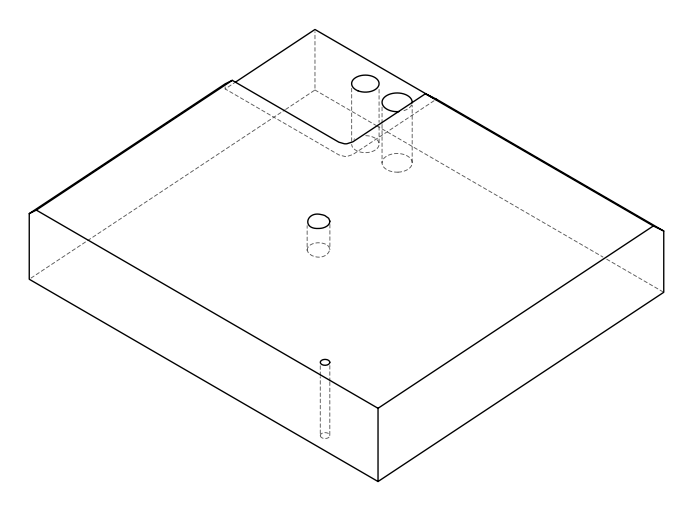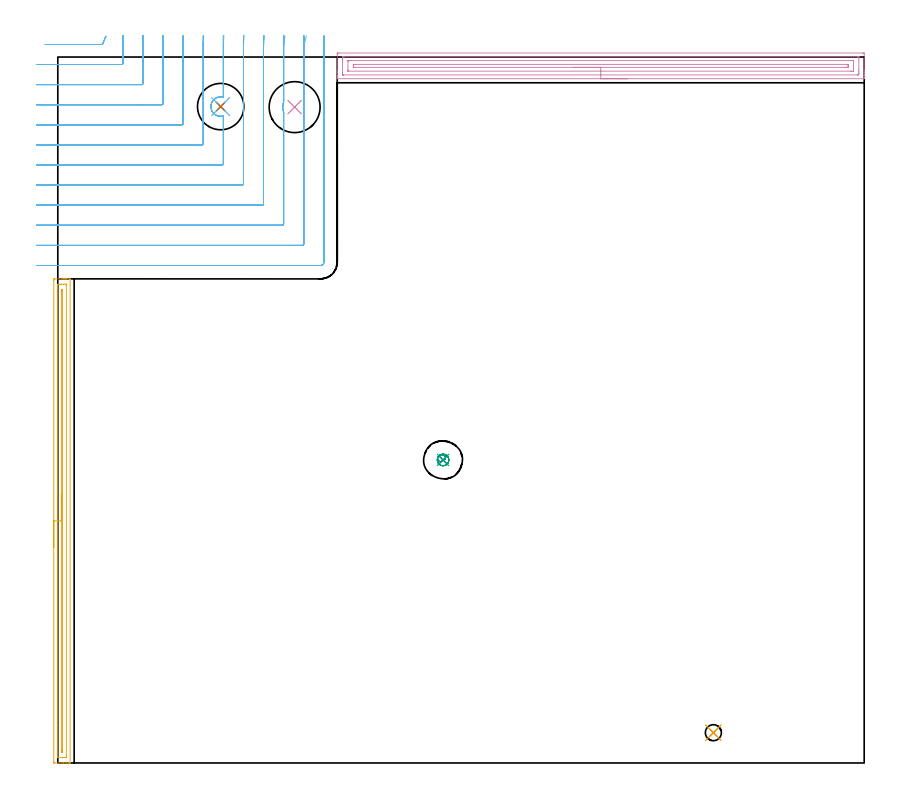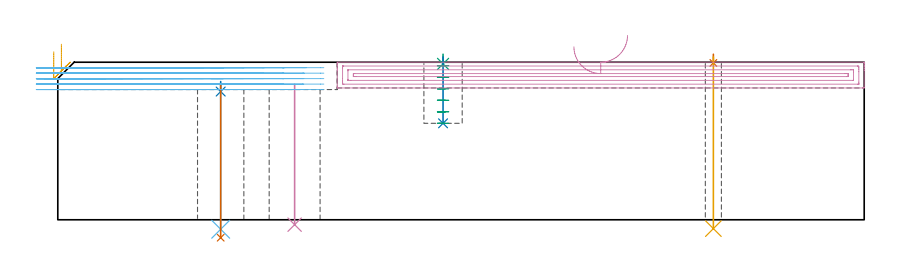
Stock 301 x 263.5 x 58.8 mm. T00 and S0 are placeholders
(PLAN: 12 operations, 8 tool changes, 27.4 min)
(1 SPOT_DRILL | STEP1HOLE_1 | NXT0321_9005460120000 | 0.03 min | 1 mm3)
(2 SPOT_DRILL_1 | STEP1HOLE_2 | NXT0321_9005460120000 | 0.03 min | 1119 mm3)
(3 SPOT_DRILL_2 | STEP1POCKET | NXT0321_9005460120000 | 0.03 min | 31 mm3)
(4 INDEXABLE_INSERT_DRILL_THROUGH_HOLE_FROM_SOLID | STEP1HOLE | NXT0302_009 | 0.21 min | 16649 mm3)
(5 DRILL_THROUGH_HOLE_INTO_CENTER | STEP1HOLE_1 | UGT0301_455 | 0.26 min | 1652 mm3)
(6 DRILL_THROUGH_HOLE_INTO_CENTER_1 | STEP1HOLE_2 | NXT0301_083 | 0.22 min | 4830 mm3)
(7 DRILL_TO_ENLARGE_THROUGH_HOLE | STEP1HOLE_2 | UGT0301_244 | 0.23 min | 7897 mm3)
(8 DRILL_BLIND_HOLE_INTO_CENTER | STEP1POCKET | NXT0301_128 | 0.1 min | 2450 mm3)
(9 MILL_ROUGH_BLIND_HOLE_CONTOUR | STEP1POCKET | NXT0201_013 | Spiral | 0.54 min | 1208 mm3)
(10 AREA_MILL | FG_CHAMFER_SURFACE | UGT0205_001 | 6.49 min | 9327 mm3)
(11 AREA_MILL_1 | FG_CHAMFER_SURFACE_1 | UGT0205_001 | 4.49 min | 3439 mm3)
(12 MILL_CORNER_NOTCH_RECTANGULAR | CORNER_NOTCH_RECTANGULAR | NXT0201_013 | Follow Part, ap 2.5, ae 75% | 14.74 min | 82384 mm3)
(TOOL NXT0321_9005460120000 | NC Spot Drill, 142deg, 12mm, Carbide, Uncoated | D12 PA142 FL30 Z2)
(TOOL NXT0302_009 | Index. Insert Drill 19mm [880-D1900L25-05] | D19 PA176 FL95 Z2)
(TOOL UGT0301_455 | Carbide Drill 6.0 mm | D6 PA118 FL63 Z2)
(TOOL NXT0301_083 | Carbide Drill 11.2mm [860.1-1120-056A1-MM 2214] | D11.2 PA140 FL72 Z2)
(TOOL UGT0301_244 | Twist Drill 17.3 mm | D17.3 PA118 FL130 Z2)
(TOOL NXT0301_128 | Carbide Drill 12mm [861.1-1200-036A1-GP GC34] | D12 PA150 FL37.4 Z2)
(TOOL NXT0201_013 | ENDMILL 10mm | D10 FL30 Z4)
(TOOL UGT0205_001 | Chamfer Mill 20 x 3 x 45 deg. | D20 FL50 Z2)
(OP 1 SPOT_DRILL)
G17 G21 G94 G90
T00 M6
G54
G17 G0 G90 X244.7 Y11.3 S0 M3
G43 Z68.8 H0
G94 G81 G98 Z58.542 F250. R61.8
G80
M5
M2
(OP 2 SPOT_DRILL_1)
G17 G21 G94 G90
T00 M6
G54
G17 G0 G90 X60.8 Y245. S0 M3
G43 Z68.8 H0
G94 G81 G98 Z47.855 F250. R51.6
G80
M5
M2
(OP 3 SPOT_DRILL_2)
G17 G21 G94 G90
T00 M6
G54
G17 G0 G90 X143.8 Y113.1 S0 M3
G43 Z68.8 H0
G94 G81 G98 Z58.185 F250. R61.8
G80
M5
M2
(OP 4 INDEXABLE_INSERT_DRILL_THROUGH_HOLE_FROM_SOLID)
G17 G21 G94 G90
T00 M6
G54
G17 G0 G90 X88.4 Y244.8 S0 M3
G43 Z68.8 H1
G94 G81 G98 Z-1.832 F250. R50.6
G80
M5
M2
(OP 5 DRILL_THROUGH_HOLE_INTO_CENTER)
G17 G21 G94 G90
T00 M6
G54
G17 G0 G90 X244.7 Y11.3 S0 M3
G43 Z68.8 H0
G94 G73 G98 Z-3.303 F250. Q5.646 R60.8
G80
M5
M2
(OP 6 DRILL_THROUGH_HOLE_INTO_CENTER_1)
G17 G21 G94 G90
T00 M6
G54
G17 G0 G90 X60.8 Y245. S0 M3
G43 Z68.8 H1
G94 G73 G98 Z-3.538 F250. Q10.428 R50.6
G80
M5
M2
(OP 7 DRILL_TO_ENLARGE_THROUGH_HOLE)
G17 G21 G94 G90
T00 M6
G54
G17 G0 G90 X60.8 Y245. S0 M3
G43 Z68.8 H0
G94 G73 G98 Z-6.697 F250. Q13.824 R50.6
G80
M5
M2
(OP 8 DRILL_BLIND_HOLE_INTO_CENTER)
G17 G21 G94 G90
T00 M6
G54
G17 G0 G90 X143.8 Y113.1 S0 M3
G43 Z68.8 H1
G94 G81 G98 Z36. F250. R60.8
G80
M5
M2
(OP 9 MILL_ROUGH_BLIND_HOLE_CONTOUR)
G17 G21 G94 G90
T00 M6
G54
G17 G0 G90 X143.8 Y113.1 S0 M3
G43 Z68.8 H0
Z57.5
G94 G3 X144.193 Y114.857 R0.923 F250.
X141.855 Y114.015 R1.757
X142.885 Y111.155 R2.15
X141.855 Y114.015 R-2.15
X142.37 Y112.585 R1.075
X143.8 Y113.1 R1.075
G0 Z53.2
G3 X144.193 Y114.857 R0.923
X141.855 Y114.015 R1.757
X142.885 Y111.155 R2.15
X141.855 Y114.015 R-2.15
X142.37 Y112.585 R1.075
X143.8 Y113.1 R1.075
G0 Z48.9
G3 X144.193 Y114.857 R0.923
X141.855 Y114.015 R1.757
X142.885 Y111.155 R2.15
X141.855 Y114.015 R-2.15
X142.37 Y112.585 R1.075
X143.8 Y113.1 R1.075
G0 Z44.6
G3 X144.193 Y114.857 R0.923
X141.855 Y114.015 R1.757
X142.885 Y111.155 R2.15
X141.855 Y114.015 R-2.15
X142.37 Y112.585 R1.075
X143.8 Y113.1 R1.075
G0 Z40.3
G3 X144.193 Y114.857 R0.923
X141.855 Y114.015 R1.757
X142.885 Y111.155 R2.15
X141.855 Y114.015 R-2.15
X142.37 Y112.585 R1.075
X143.8 Y113.1 R1.075
G0 Z36.
G3 X144.193 Y114.857 R0.923
X141.855 Y114.015 R1.757
X142.885 Y111.155 R2.15
X141.855 Y114.015 R-2.15
X142.37 Y112.585 R1.075
X143.8 Y113.1 R1.075
G0 Z68.8
M5
M2
(OP 10 AREA_MILL)
G17 G21 G94 G90
T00 M6
G54
G17 G0 G90 X212.65 Y255.4 S1061 M3
G43 Z68.8 H0
G94 G1 X212.612 Z67.928 F250.
X212.498 Z67.063
X212.309 Z66.212
X212.047 Z65.38
X211.713 Z64.574
X211.31 Z63.8
X210.842 Z63.064
X210.31 Z62.372
X209.721 Z61.729
X209.078 Z61.14
X208.386 Z60.608
X207.65 Z60.14
X206.876 Z59.737
X206.07 Z59.403
X205.238 Z59.141
X204.386 Z58.952
X203.522 Z58.838
X202.65 Z58.8
X104.461
X104.31 Y255.402 Z58.788
X104.303 Y255.545 Z58.647
X104.3 Y255.695 Z58.504
Y256.051 Z58.149
Y256.687 Z57.508
Y257.883 Z56.314
Y258.443 Z55.751
Y264.592 Z49.605
X104.303 Y264.875 Z49.322
X104.31 Y264.992 Z49.205
X104.429 Y264.999 Z49.199
X104.908 Y265. Z49.2
X300.392
X300.875 Y264.995 Z49.203
X300.99 Y264.992 Z49.206
X301. Y264.872 Z49.325
Y258.443 Z55.751
Y257.883 Z56.314
Y257.565 Z56.631
Y257.004 Z57.192
Y256.687 Z57.508
Y256.051 Z58.149
Y255.695 Z58.504
X300.997 Y255.545 Z58.647
X300.99 Y255.402 Z58.788
X300.838 Y255.4 Z58.8
X202.65
Y256.814 Z57.386
X106.693 Y256.815 Z57.385
X106.562
X106.339 Y256.82 Z57.38
X106.317 Y256.821 Z57.379
X106.31 Y256.832 Z57.368
X106.304 Y256.861 Z57.339
X106.302 Y256.89 Z57.31
X106.3 Y257.073 Z57.127
Y257.565 Z56.635
Y261.465 Z52.735
Y262.343 Z51.857
X106.302 Y262.835 Z51.365
X106.306 Y263.216 Z50.984
X106.321 Y263.579 Z50.621
X106.693 Y263.584 Z50.616
X106.824 Y263.585 Z50.615
X298.607
X298.738
X298.961 Y263.58 Z50.62
X298.983 Y263.579 Z50.621
X298.99 Y263.568 Z50.632
X298.996 Y263.539 Z50.661
X298.998 Y263.51 Z50.69
X299. Y263.327 Z50.873
Y262.835 Z51.365
Y258.935 Z55.265
Y258.057 Z56.143
X298.998 Y257.565 Z56.635
X298.994 Y257.184 Z57.016
X298.979 Y256.821 Z57.379
X298.607 Y256.816 Z57.384
X298.476 Y256.815 Z57.385
X202.65 Y256.814 Z57.386
Y258.228 Z55.972
X108.478 Y258.229 Z55.971
X108.406 Y258.23 Z55.97
X108.348 Y258.232 Z55.968
X108.317 Y258.235 Z55.965
X108.31 Y258.269 Z55.931
X108.304 Y258.443 Z55.757
X108.301 Y258.618 Z55.582
X108.3 Y261.782 Z52.418
X108.303 Y261.957 Z52.243
X108.308 Y262.125 Z52.075
X108.322 Y262.165 Z52.035
X108.37 Y262.167 Z52.033
X108.478 Y262.169 Z52.031
X109.153 Y262.171 Z52.029
X109.371 Y262.172 Z52.028
X296.822 Y262.171 Z52.029
X296.894 Y262.17 Z52.03
X296.952 Y262.168 Z52.032
X296.983 Y262.165 Z52.035
X296.99 Y262.131 Z52.069
X296.996 Y261.957 Z52.243
X296.999 Y261.782 Z52.418
X297. Y259.146 Z55.054
X296.995 Y258.443 Z55.757
X296.992 Y258.275 Z55.925
X296.978 Y258.235 Z55.965
X296.93 Y258.233 Z55.967
X296.822 Y258.231 Z55.969
X296.147 Y258.229 Z55.971
X295.929 Y258.228 Z55.972
X202.65
Y259.643 Z54.557
X110.83
X110.43 Y259.645 Z54.555
X110.349 Y259.647 Z54.553
X110.318 Y259.649 Z54.551
X110.31 Y259.682 Z54.518
X110.307 Y259.778 Z54.422
X110.3 Y260.164 Z54.036
Y260.2 Z54.
X110.304 Y260.621 Z53.579
X110.308 Y260.726 Z53.474
X110.31 Y260.747 Z53.453
X110.334 Y260.75 Z53.45
X110.401 Y260.753 Z53.447
X110.591 Y260.756 Z53.444
X111.156 Y260.757 Z53.443
X111.482
X294.47
X294.87 Y260.755 Z53.445
X294.951 Y260.753 Z53.447
X294.982 Y260.751 Z53.449
X294.99 Y260.718 Z53.482
X294.993 Y260.622 Z53.578
X295. Y260.236 Z53.964
Y260.2 Z54.
X294.996 Y259.779 Z54.421
X294.992 Y259.674 Z54.526
X294.99 Y259.653 Z54.547
X294.966 Y259.65 Z54.55
X294.899 Y259.647 Z54.553
X294.709 Y259.644 Z54.556
X294.144 Y259.643 Z54.557
X293.818
X202.65
X201.778 Z54.595
X200.914 Z54.709
X200.062 Z54.898
X199.23 Z55.16
X198.424 Z55.494
X197.65 Z55.897
X196.914 Z56.366
X196.222 Z56.897
X195.579 Z57.486
X194.99 Z58.129
X194.458 Z58.822
X193.99 Z59.557
X193.587 Z60.331
X193.253 Z61.137
X192.991 Z61.969
X192.802 Z62.821
X192.688 Z63.686
X192.65 Z64.557
G0 Z68.8
M5
M2
(OP 11 AREA_MILL_1)
G17 G21 G94 G90
T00 M6
G54
G17 G0 G90 X-1.5 Y80.35 S1061 M3
G43 Z68.8 H0
Z62.7
G94 G1 Y80.388 Z61.828 F250.
Y80.502 Z60.963
Y80.691 Z60.112
Y80.953 Z59.28
Y81.287 Z58.474
Y81.69 Z57.7
Y82.158 Z56.964
Y82.69 Z56.272
Y83.279 Z55.629
Y83.922 Z55.04
Y84.614 Z54.508
Y85.35 Z54.04
Y86.124 Z53.637
Y86.93 Z53.303
Y87.762 Z53.041
Y88.614 Z52.852
Y89.478 Z52.738
Y90.35 Z52.7
X-1.499 Y180.088 Z52.701
X-1.496 Y180.504 Z52.702
X-1.492 Y180.69 Z52.705
X-1.086 Y180.7 Z53.11
X1.55 Z55.744
X2.103 Z56.3
X2.429 Z56.625
X2.982 Z57.178
X3.308 Z57.502
X4.294 Z58.493
X4.594 Y180.69 Z58.793
X4.6 Y180.534 Z58.8
Y0.165
X4.594 Y0.01 Z58.793
X4.293 Y0. Z58.493
X3.959 Z58.158
X3.308 Z57.502
X2.103 Z56.3
X1.55 Z55.744
X-1.086 Y0.001 Z53.11
X-1.311 Y0.004 Z52.885
X-1.492 Y0.01 Z52.705
X-1.496 Y0.196 Z52.702
X-1.499 Y0.612 Z52.701
X-1.5 Y90.35 Z52.7
X-0.086 Z54.114
X-0.085 Y178.178 Z54.115
X-0.084 Y178.302 Z54.116
X-0.079 Y178.677 Z54.121
X0.287 Y178.693 Z54.487
X0.671 Y178.697 Z54.871
X1.159 Y178.7 Z55.359
X2.037 Z56.237
X2.916 Z57.116
X3.106 Y178.698 Z57.306
X3.137 Y178.696 Z57.337
X3.167 Y178.69 Z57.367
X3.179 Y178.683 Z57.379
X3.18 Y178.66 Z57.38
X3.185 Y178.427 Z57.385
X3.186 Y166.651 Z57.386
X3.185 Y2.522 Z57.385
X3.184 Y2.398 Z57.384
X3.179 Y2.023 Z57.379
X2.813 Y2.007 Z57.013
X2.429 Y2.003 Z56.629
X1.941 Y2. Z56.141
X1.063 Z55.263
X0.184 Z54.384
X-0.007 Y2.002 Z54.193
X-0.037 Y2.004 Z54.163
X-0.067 Y2.01 Z54.133
X-0.079 Y2.017 Z54.121
X-0.08 Y2.04 Z54.12
X-0.085 Y2.273 Z54.115
X-0.086 Y14.065 Z54.114
Y90.35
X1.328 Z55.528
Y175.849
X1.331 Y176.516 Z55.531
X1.333 Y176.628 Z55.533
X1.335 Y176.677 Z55.535
X1.377 Y176.692 Z55.577
X1.55 Y176.693 Z55.75
X1.73 Y176.69 Z55.93
X1.765 Y176.683 Z55.965
X1.768 Y176.651 Z55.968
X1.77 Y176.591 Z55.97
X1.771 Y176.516 Z55.971
Y176.291
Y4.852
X1.769 Y4.184 Z55.969
X1.767 Y4.072 Z55.967
X1.765 Y4.023 Z55.965
X1.723 Y4.008 Z55.923
X1.55 Y4.007 Z55.75
X1.37 Y4.01 Z55.57
X1.335 Y4.017 Z55.535
X1.332 Y4.049 Z55.532
X1.33 Y4.109 Z55.53
X1.329 Y4.184 Z55.529
X1.328 Y4.409 Z55.528
Y90.35
Y91.222 Z55.566
Y92.086 Z55.68
Y92.938 Z55.869
Y93.77 Z56.131
Y94.576 Z56.465
Y95.35 Z56.868
Y96.086 Z57.337
Y96.778 Z57.868
Y97.421 Z58.457
Y98.01 Z59.101
Y98.542 Z59.793
Y99.01 Z60.528
Y99.413 Z61.302
Y99.747 Z62.108
Y100.009 Z62.94
Y100.198 Z63.792
Y100.312 Z64.657
Y100.35 Z65.528
G0 Z68.8
M5
M2
(OP 12 MILL_CORNER_NOTCH_RECTANGULAR)
G17 G21 G94 G90
T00 M6
G54
G17 G0 G90 X-4.706 Y268.2 S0 M3
G43 Z68.8 H0
Z56.76
G94 G1 X-1.706 F250.
X16.332 F500.
G3 X16.785 Y268.5 R0.5
G1 X17.985 Y271.25 F250.
G0 Z68.8
X-8. Y260.7
Z56.76
G1 X-5.
X16.332 F500.
X23.805
G3 X24.3 Y261.195 R0.5
G1 Y266.601
G2 X24.324 Y268.5 R75.
G1 X24.4 Y271.499 F250.
G0 Z68.8
X-8. Y253.199
Z56.76
G1 X-5. Y253.2
X23.805 F500.
X31.305
G3 X31.8 Y253.695 R0.5
G1 Y266.601
G2 X31.827 Y268.5 R67.5
G1 X31.911 Y271.499 F250.
G0 Z68.8
X-8. Y245.699
Z56.76
G1 X-5. Y245.7
X31.305 F500.
X38.805
G3 X39.3 Y246.195 R0.5
G1 Y266.601
G2 X39.33 Y268.5 R60.
G1 X39.425 Y271.498 F250.
G0 Z68.8
X-8. Y238.199
Z56.76
G1 X-5. Y238.2
X38.805 F500.
X46.304
G3 X46.8 Y238.696 R0.5
G1 Y266.601
G2 X46.834 Y268.5 R52.5
G1 X46.943 Y271.498 F250.
G0 Z68.8
X-8. Y230.699
Z56.76
G1 X-5. Y230.7
X46.304 F500.
X53.804
G3 X54.3 Y231.196 R0.5
G1 Y266.601
G2 X54.34 Y268.5 R45.
G1 X54.467 Y271.497 F250.
G0 Z68.8
X-8. Y223.199
Z56.76
G1 X-5. Y223.2
X53.804 F500.
X61.304
G3 X61.8 Y223.696 R0.5
G1 Y241.494
G2 X59.765 Y241.503 R3.649
G1 X59.469 Y241.603
X59.369 Y241.643
G2 X58.093 Y242.56 R3.659
X57.732 Y246.971 R3.659
X61.8 Y248.505 R3.67
G1 Y266.601
G2 X61.848 Y268.5 R37.5
G1 X62. Y271.496 F250.
G0 Z68.8
X-8. Y215.699
Z56.76
G1 X-5. Y215.7
X61.304 F500.
X68.804
G3 X69.3 Y216.196 R0.5
G1 Y266.601
G2 X69.36 Y268.5 R30.
G1 X69.55 Y271.494 F250.
G0 Z68.8
X-8. Y208.198
Z56.76
G1 X-5. Y208.2
X68.804 F500.
X76.303
G3 X76.8 Y208.697 R0.5
G1 Y266.601
G2 X76.88 Y268.5 R22.5
G1 X77.133 Y271.489 F250.
G0 Z68.8
X-8. Y200.698
Z56.76
G1 X-5. Y200.7
X76.303 F500.
X83.803
G3 X84.3 Y201.197 R0.5
G1 Y242.952
G2 X84.257 Y246.549 R4.498
G1 X84.3 Y246.647
Y266.601
G2 X84.421 Y268.5 R15.
G1 X84.8 Y271.476 F250.
G0 Z68.8
X-8. Y193.195
Z56.76
G1 X-5. Y193.2
X83.803 F500.
X91.303
G3 X91.8 Y193.697 R0.5
G1 Y241.862
Y244.862 F250.
G0 Z68.8
Y244.739
Z56.76
G1 Y247.739
Y266.601 F500.
G2 X92.044 Y268.5 R7.5
G1 X92.804 Y271.402 F250.
G0 Z68.8
X-7.988 Y185.7
Z56.76
G1 X-4.988
X98.1 F500.
G3 X99.3 Y186.9 R1.2
G1 Y266.601
Y269.601 F250.
G0 Z68.8
X-4.706 Y268.2
Z54.72
G1 X-1.706
X16.307 F500.
G3 X16.76 Y268.5 R0.5
G1 X17.96 Y271.25 F250.
G0 Z68.8
X-8. Y260.7
Z54.72
G1 X-5.
X23.805 F500.
G3 X24.3 Y261.195 R0.5
G1 Y268.14
X24.301 Y268.5
X24.315 Y271.5 F250.
G0 Z68.8
X-8. Y253.2
Z54.72
G1 X-5.
X31.305 F500.
G3 X31.8 Y253.695 R0.5
G1 Y268.14
X31.801 Y268.5
X31.817 Y271.5 F250.
G0 Z68.8
X-8. Y245.7
Z54.72
G1 X-5.
X38.805 F500.
G3 X39.3 Y246.195 R0.5
G1 Y268.14
G2 X39.301 Y268.5 R60.
G1 X39.319 Y271.5 F250.
G0 Z68.8
X-8. Y238.2
Z54.72
G1 X-5.
X46.304 F500.
G3 X46.8 Y238.696 R0.5
G1 Y268.14
G2 X46.801 Y268.5 R52.5
G1 X46.822 Y271.5 F250.
G0 Z68.8
X-8. Y230.7
Z54.72
G1 X-5.
X53.804 F500.
G3 X54.3 Y231.196 R0.5
G1 Y268.14
G2 X54.301 Y268.5 R45.
G1 X54.325 Y271.5 F250.
G0 Z68.8
X-8. Y223.2
Z54.72
G1 X-5.
X61.304 F500.
G3 X61.8 Y223.696 R0.5
G1 Y241.494
G2 X59.765 Y241.503 R3.649
G1 X59.47 Y241.603
X59.369 Y241.643
G2 X58.18 Y242.466 R3.659
X57.734 Y246.973 R3.658
X61.8 Y248.505 R3.669
G1 Y268.14
G2 X61.802 Y268.5 R37.5
G1 X61.831 Y271.5 F250.
G0 Z68.8
X-8. Y215.7
Z54.72
G1 X-5.
X68.804 F500.
G3 X69.3 Y216.196 R0.5
G1 Y268.14
G2 X69.302 Y268.5 R30.
G1 X69.338 Y271.5 F250.
G0 Z68.8
X-8. Y208.2
Z54.72
G1 X-5.
X76.303 F500.
G3 X76.8 Y208.697 R0.5
G1 Y268.14
G2 X76.803 Y268.5 R22.5
G1 X76.851 Y271.5 F250.
G0 Z68.8
X-8. Y200.7
Z54.72
G1 X-5.
X83.803 F500.
G3 X84.3 Y201.197 R0.5
G1 Y242.952
G2 X84.257 Y246.549 R4.498
G1 X84.3 Y246.647
Y268.14
G2 X84.304 Y268.5 R15.
G1 X84.376 Y271.499 F250.
G0 Z68.8
X-8. Y193.2
Z54.72
G1 X-5.
X91.303 F500.
G3 X91.8 Y193.697 R0.5
G1 Y241.862
Y244.862 F250.
G0 Z68.8
Y244.737
Z54.72
G1 Y247.737
Y268.14 F500.
G2 X91.809 Y268.5 R7.5
G1 X91.953 Y271.497 F250.
G0 Z68.8
X-8. Y185.7
Z54.72
G1 X-5.
X98.1 F500.
G3 X99.3 Y186.9 R1.2
G1 Y268.14
Y271.14 F250.
G0 Z68.8
X-4.706 Y268.2
Z52.68
G1 X-1.706
X16.306 F500.
G3 X16.759 Y268.5 R0.5
G1 X17.958 Y271.25 F250.
G0 Z68.8
X-8. Y260.7
Z52.68
G1 X-5.
X23.805 F500.
G3 X24.3 Y261.195 R0.5
G1 Y268.5
Y271.5 F250.
G0 Z68.8
X-8. Y253.2
Z52.68
G1 X-5.
X31.305 F500.
G3 X31.8 Y253.695 R0.5
G1 Y268.5
Y271.5 F250.
G0 Z68.8
X-8. Y245.7
Z52.68
G1 X-5.
X38.805 F500.
G3 X39.3 Y246.195 R0.5
G1 Y268.5
Y271.5 F250.
G0 Z68.8
X-8. Y238.2
Z52.68
G1 X-5.
X46.304 F500.
G3 X46.8 Y238.696 R0.5
G1 Y268.5
Y271.5 F250.
G0 Z68.8
X-8. Y230.7
Z52.68
G1 X-5.
X53.804 F500.
G3 X54.3 Y231.196 R0.5
G1 Y268.5
Y271.5 F250.
G0 Z68.8
X-8. Y223.2
Z52.68
G1 X-5.
X61.304 F500.
G3 X61.8 Y223.696 R0.5
G1 Y241.498
G2 X59.765 Y241.503 R3.663
G1 X59.481 Y241.599
X59.303 Y241.673
G2 X57.732 Y246.97 R3.658
X61.8 Y248.505 R3.669
G1 Y268.5
Y271.5 F250.
G0 Z68.8
X-8. Y215.7
Z52.68
G1 X-5.
X68.804 F500.
G3 X69.3 Y216.196 R0.5
G1 Y268.5
Y271.5 F250.
G0 Z68.8
X-8. Y208.2
Z52.68
G1 X-5.
X76.303 F500.
G3 X76.8 Y208.697 R0.5
G1 Y268.5
Y271.5 F250.
G0 Z68.8
X-8. Y200.7
Z52.68
G1 X-5.
X83.803 F500.
G3 X84.3 Y201.197 R0.5
G1 Y242.952
G2 X84.257 Y246.549 R4.498
G1 X84.3 Y246.647
Y268.5
Y271.5 F250.
G0 Z68.8
X-8. Y193.2
Z52.68
G1 X-5.
X91.303 F500.
G3 X91.8 Y193.697 R0.5
G1 Y241.858
Y244.858 F250.
G0 Z68.8
Y244.737
Z52.68
G1 Y247.737
Y268.5 F500.
Y271.5 F250.
G0 Z68.8
X-8. Y185.7
Z52.68
G1 X-5.
X98.1 F500.
G3 X99.3 Y186.9 R1.2
G1 Y268.5
Y271.5 F250.
G0 Z68.8
X-4.706 Y268.2
Z50.64
G1 X-1.706
X16.306 F500.
G3 X16.759 Y268.5 R0.5
G1 X17.958 Y271.25 F250.
G0 Z68.8
X-8. Y260.7
Z50.64
G1 X-5.
X23.805 F500.
G3 X24.3 Y261.195 R0.5
G1 Y268.5
Y271.5 F250.
G0 Z68.8
X-8. Y253.2
Z50.64
G1 X-5.
X31.305 F500.
G3 X31.8 Y253.695 R0.5
G1 Y268.5
Y271.5 F250.
G0 Z68.8
X-8. Y245.7
Z50.64
G1 X-5.
X38.805 F500.
G3 X39.3 Y246.195 R0.5
G1 Y268.5
Y271.5 F250.
G0 Z68.8
X-8. Y238.2
Z50.64
G1 X-5.
X46.304 F500.
G3 X46.8 Y238.696 R0.5
G1 Y268.5
Y271.5 F250.
G0 Z68.8
X-8. Y230.7
Z50.64
G1 X-5.
X53.804 F500.
G3 X54.3 Y231.196 R0.5
G1 Y268.5
Y271.5 F250.
G0 Z68.8
X-8. Y223.2
Z50.64
G1 X-5.
X61.304 F500.
G3 X61.8 Y223.696 R0.5
G1 Y241.498
G2 X59.765 Y241.503 R3.663
G1 X59.481 Y241.599
X59.303 Y241.673
G2 X57.732 Y246.97 R3.658
X61.8 Y248.505 R3.669
G1 Y268.5
Y271.5 F250.
G0 Z68.8
X-8. Y215.7
Z50.64
G1 X-5.
X68.804 F500.
G3 X69.3 Y216.196 R0.5
G1 Y268.5
Y271.5 F250.
G0 Z68.8
X-8. Y208.2
Z50.64
G1 X-5.
X76.303 F500.
G3 X76.8 Y208.697 R0.5
G1 Y268.5
Y271.5 F250.
G0 Z68.8
X-8. Y200.7
Z50.64
G1 X-5.
X83.803 F500.
G3 X84.3 Y201.197 R0.5
G1 Y242.952
G2 X84.257 Y246.549 R4.498
G1 X84.3 Y246.647
Y268.5
Y271.5 F250.
G0 Z68.8
X-8. Y193.2
Z50.64
G1 X-5.
X91.303 F500.
G3 X91.8 Y193.697 R0.5
G1 Y241.862
Y244.862 F250.
G0 Z68.8
Y244.738
Z50.64
G1 Y247.738
Y268.5 F500.
Y271.5 F250.
G0 Z68.8
X-8. Y185.7
Z50.64
G1 X-5.
X98.1 F500.
G3 X99.3 Y186.9 R1.2
G1 Y268.5
Y271.5 F250.
G0 Z68.8
X-4.706 Y268.2
Z48.6
G1 X-1.706
X16.306 F500.
G3 X16.759 Y268.5 R0.5
G1 X17.958 Y271.25 F250.
G0 Z68.8
X-8. Y260.7
Z48.6
G1 X-5.
X23.805 F500.
G3 X24.3 Y261.195 R0.5
G1 Y268.5
Y271.5 F250.
G0 Z68.8
X-8. Y253.2
Z48.6
G1 X-5.
X31.305 F500.
G3 X31.8 Y253.695 R0.5
G1 Y268.5
Y271.5 F250.
G0 Z68.8
X-8. Y245.7
Z48.6
G1 X-5.
X38.805 F500.
G3 X39.3 Y246.195 R0.5
G1 Y268.5
Y271.5 F250.
G0 Z68.8
X-8. Y238.2
Z48.6
G1 X-5.
X46.304 F500.
G3 X46.8 Y238.696 R0.5
G1 Y268.5
Y271.5 F250.
G0 Z68.8
X-8. Y230.7
Z48.6
G1 X-5.
X53.804 F500.
G3 X54.3 Y231.196 R0.5
G1 Y268.5
Y271.5 F250.
G0 Z68.8
X-8. Y223.2
Z48.6
G1 X-5.
X61.304 F500.
G3 X61.8 Y223.696 R0.5
G1 Y241.497
G2 X59.765 Y241.503 R3.669
G1 X59.481 Y241.599
X59.303 Y241.673
G2 X57.732 Y246.971 R3.659
X61.8 Y248.505 R3.67
G1 Y268.5
Y271.5 F250.
G0 Z68.8
X-8. Y215.7
Z48.6
G1 X-5.
X68.804 F500.
G3 X69.3 Y216.196 R0.5
G1 Y268.5
Y271.5 F250.
G0 Z68.8
X-8. Y208.2
Z48.6
G1 X-5.
X76.303 F500.
G3 X76.8 Y208.697 R0.5
G1 Y268.5
Y271.5 F250.
G0 Z68.8
X-8. Y200.7
Z48.6
G1 X-5.
X83.803 F500.
G3 X84.3 Y201.197 R0.5
G1 Y242.952
G2 X84.258 Y246.551 R4.498
G1 X84.3 Y246.647
Y268.5
Y271.5 F250.
G0 Z68.8
X-8. Y193.2
Z48.6
G1 X-5.
X91.303 F500.
G3 X91.8 Y193.697 R0.5
G1 Y241.862
Y244.862 F250.
G0 Z68.8
Y244.739
Z48.6
G1 Y247.739
Y268.5 F500.
Y271.5 F250.
G0 Z68.8
X-8. Y185.7
Z48.6
G1 X-5.
X98.1 F500.
G3 X99.3 Y186.9 R1.2
G1 Y268.5
Y271.5 F250.
G0 Z68.8
M5
M2
